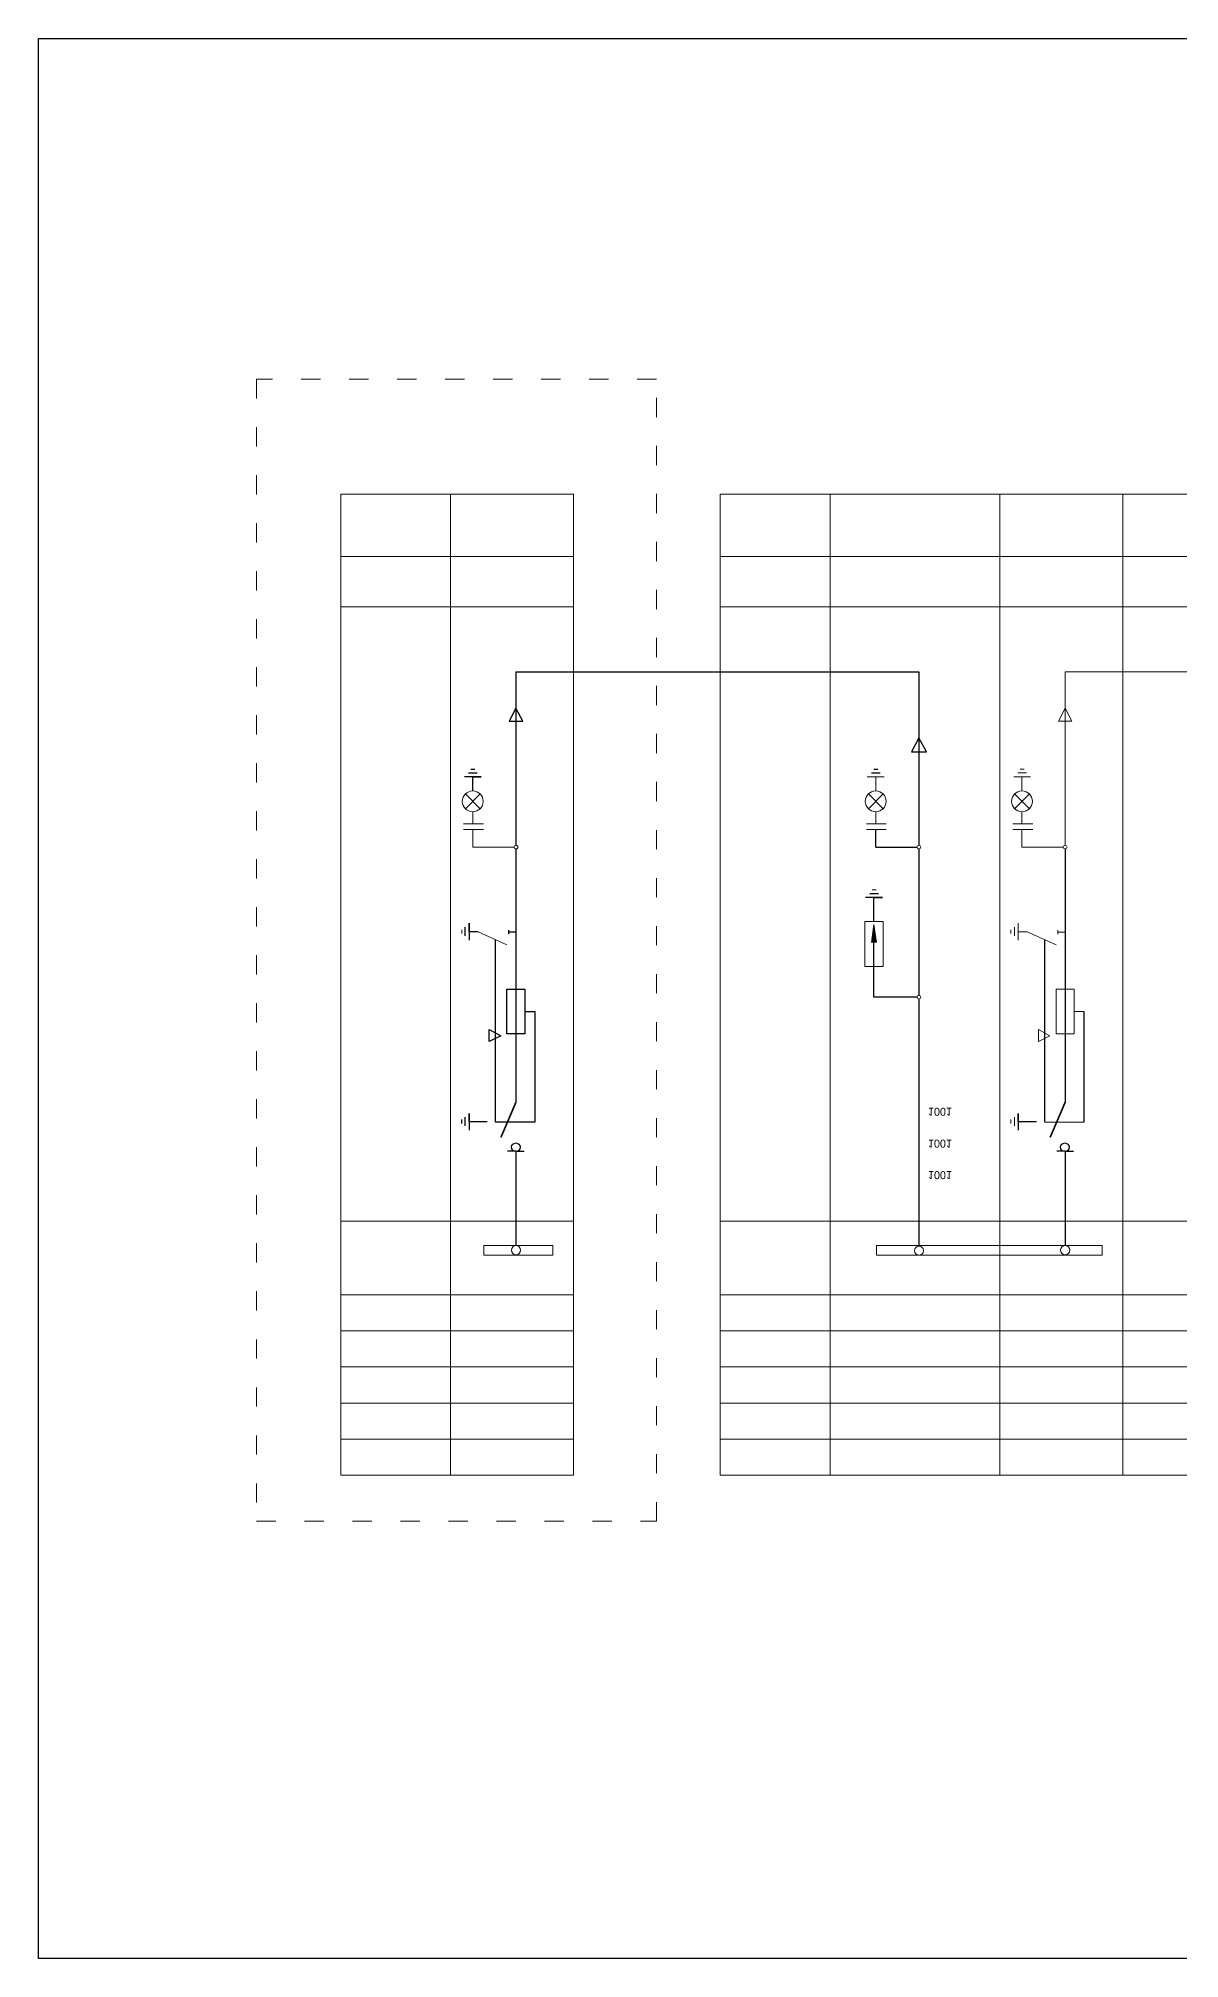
# Model space of a CAD drawing. Header units: millimetres. Extents: x 0 to 1800, y 0 to 1200.
# Drawn here: x 0 to 713, y 0 to 1200 of the extents above; entities that cross this region are included whole.
import ezdxf

# ---------------------------------------------------------------- set-up
doc = ezdxf.new("R2010")
doc.units = ezdxf.units.MM
doc.linetypes.add('ACAD_ISO03W100', pattern=[30, 12, -18])
doc.linetypes.add('DASHDOTX2', pattern=[2, 1, -0.5, 0, -0.5])
doc.layers.add('DTEXT', color=10, linetype='Continuous')

msp = doc.modelspace()

# ---------------------------------------------------------------- linework, layer by layer
at = {"extrusion": (0, -1e-16, -1)}
for p, q in [((0, 1200), (1800, 1200)), ((0, 0), (0, 1200)), ((1800, 0), (0, 0))]:
    msp.add_line(p, q, dxfattribs=at)
at = {"lineweight": 13}
for p, q in [((189, 915.1), (257.6, 915.1)), ((189, 302.1), (189, 915.1)), ((257.6, 302.1), (257.6, 915.1)), ((257.6, 915.1), (334.4, 915.1)), ((257.6, 302.1), (257.6, 915.1)), ((257.6, 302.1), (257.6, 915.1)), ((257.6, 302.1), (257.6, 915.1)), ((257.6, 302.1), (257.6, 915.1)), ((334.4, 302.1), (334.4, 915.1)), ((426.1, 915.1), (1710.5, 915.1)), ((426.1, 302.1), (426.1, 915.1)), ((494.7, 302.1), (494.7, 915.1)), ((494.7, 302.1), (494.7, 915.1)), ((494.7, 302.1), (494.7, 915.1)), ((494.7, 302.1), (494.7, 915.1)), ((600.8, 302.1), (600.8, 915.1)), ((677.6, 302.1), (677.6, 915.1)), ((189, 876.3), (257.6, 876.3)), ((257.6, 876.3), (334.4, 876.3)), ((426.1, 876.3), (1710.5, 876.3)), ((189, 844.8), (257.6, 844.8)), ((257.6, 844.8), (334.4, 844.8)), ((426.1, 844.8), (1381.1, 844.8)), ((641.6, 804.1), (755.2, 804.1)), ((641.6, 804.1), (641.6, 695.8)), ((641.6, 781.4), (637.4, 773.4)), ((645.8, 773.4), (641.6, 781.4)), ((637.4, 773.4), (645.8, 773.4)), ((528.4, 738.6), (517.9, 738.6)), ((523.2, 738.6), (528.4, 738.6)), ((523.2, 729.7), (523.2, 738.6)), ((619.9, 738.6), (609.4, 738.6)), ((612, 741.1), (617.4, 741.1)), ((613.5, 743.3), (615.9, 743.3)), ((614.6, 729.7), (614.6, 738.6)), ((614.6, 738.6), (619.9, 738.6)), ((271.4, 709.1), (271.4, 716.7)), ((523.2, 709.1), (523.2, 716.7)), ((614.6, 709.1), (614.6, 716.7)), ((271.4, 694.6), (271.4, 705.6)), ((614.6, 694.6), (614.6, 705.6)), ((271.4, 694.6), (297.2, 694.6)), ((614.6, 694.6), (640.4, 694.6)), ((521, 667.9), (523.4, 667.9)), ((264.5, 640.6), (264.5, 643)), ((264.5, 640.6), (264.5, 643)), ((607.7, 640.6), (607.7, 643)), ((607.7, 640.6), (607.7, 643)), ((609.9, 639.1), (609.9, 644.5)), ((612.3, 647), (612.3, 636.5)), ((612.3, 641.7), (612.3, 647)), ((617.9, 641.7), (612.3, 641.7)), ((637.1, 640.2), (637.1, 642.7)), ((641.3, 641.5), (637.2, 641.5)), ((647.2, 591.9), (653.3, 591.9)), ((624.9, 580.6), (632.1, 576.7)), ((624.9, 573.1), (624.9, 580.6)), ((632.1, 576.7), (624.9, 573.1)), ((607.7, 521.9), (607.7, 524.3)), ((607.7, 521.9), (607.7, 524.3)), ((609.9, 520.4), (609.9, 525.8)), ((653.3, 522.7), (628.8, 522.7)), ((189, 460.9), (257.6, 460.9)), ((257.6, 460.9), (334.4, 460.9)), ((426.1, 460.9), (1710.5, 460.9)), ((278.3, 445.7), (278.3, 439.5)), ((278.3, 445.7), (321.4, 445.7)), ((321.4, 439.5), (321.4, 445.7)), ((523.7, 445.7), (523.7, 439.5)), ((523.7, 445.7), (664.6, 445.7)), ((664.6, 439.5), (664.6, 445.7)), ((321.4, 439.5), (278.3, 439.5)), ((664.6, 439.5), (523.7, 439.5)), ((189, 414.9), (257.6, 414.9)), ((257.6, 414.9), (334.4, 414.9)), ((426.1, 414.9), (1710.5, 414.9)), ((189, 392.4), (257.6, 392.4)), ((257.6, 392.4), (334.4, 392.4)), ((426.1, 392.4), (1710.5, 392.4)), ((189, 369.8), (257.6, 369.8)), ((257.6, 369.8), (334.4, 369.8)), ((426.1, 369.8), (1710.5, 369.8)), ((189, 347.2), (257.6, 347.2)), ((257.6, 347.2), (334.4, 347.2)), ((426.1, 347.2), (1710.5, 347.2)), ((189, 324.7), (257.6, 324.7)), ((257.6, 324.7), (334.4, 324.7)), ((426.1, 324.7), (1710.5, 324.7)), ((189, 302.1), (257.6, 302.1)), ((257.6, 302.1), (334.4, 302.1)), ((426.1, 302.1), (1710.5, 302.1))]:
    msp.add_line(p, q, dxfattribs=at)
at = {"color": 6, "ltscale": 0.015}
for p, q in [((298.4, 804.1), (550.2, 804.1)), ((298.4, 804.1), (298.4, 695.8)), ((550.2, 804.1), (550.2, 695.8)), ((298.4, 781.4), (294.2, 773.4)), ((302.6, 773.4), (298.4, 781.4)), ((294.2, 773.4), (302.6, 773.4)), ((550.2, 763), (545.5, 754.1)), ((550.2, 763), (545.5, 754.1)), ((554.9, 754.1), (550.2, 763)), ((554.9, 754.1), (550.2, 763)), ((545.5, 754.1), (554.9, 754.1)), ((545.5, 754.1), (554.9, 754.1)), ((276.7, 738.6), (266.2, 738.6)), ((268.8, 741.1), (274.2, 741.1)), ((270.3, 743.3), (272.7, 743.3)), ((271.4, 729.7), (271.4, 738.6)), ((271.4, 738.6), (276.7, 738.6)), ((520.6, 741.1), (526, 741.1)), ((522, 743.3), (524.5, 743.3)), ((523.2, 694.6), (523.2, 705.6)), ((298.4, 693.5), (298.4, 535.2)), ((523.2, 694.6), (549, 694.6)), ((550.2, 693.5), (550.2, 602)), ((641.6, 693.5), (641.6, 535.2)), ((527.4, 663.2), (516.8, 663.2)), ((519.5, 665.7), (524.9, 665.7)), ((522.1, 663.2), (527.4, 663.2)), ((522.1, 648.2), (522.1, 663.2)), ((266.7, 639.1), (266.7, 644.5)), ((269.1, 647), (269.1, 636.5)), ((269.1, 641.7), (269.1, 647)), ((274.7, 641.7), (269.1, 641.7)), ((285.7, 522.7), (285.7, 636.8)), ((293.9, 640.2), (293.9, 642.7)), ((298.2, 641.5), (294, 641.5)), ((628.8, 522.7), (628.8, 636.8)), ((522.1, 600.8), (522.1, 634.8)), ((549, 600.8), (522.1, 600.8)), ((304, 591.9), (310.1, 591.9)), ((310.1, 591.9), (310.1, 522.7)), ((550.2, 599.7), (550.2, 445.3)), ((653.3, 591.9), (653.3, 522.7)), ((281.7, 580.6), (288.9, 576.7)), ((281.7, 573.1), (281.7, 580.6)), ((288.9, 576.7), (281.7, 573.1)), ((269.1, 528.2), (269.1, 517.7)), ((269.1, 523), (269.1, 528.2)), ((612.3, 528.2), (612.3, 517.7)), ((612.3, 523), (612.3, 528.2)), ((264.5, 521.9), (264.5, 524.3)), ((264.5, 521.9), (264.5, 524.3)), ((266.7, 520.4), (266.7, 525.8)), ((280.5, 523), (269.1, 523)), ((310.1, 522.7), (285.7, 522.7)), ((623.7, 523), (612.3, 523)), ((298.4, 504.5), (293.1, 504.5)), ((298.4, 504.5), (303.6, 504.5)), ((298.4, 504.3), (298.4, 445.6)), ((641.6, 504.5), (636.3, 504.5)), ((641.6, 504.5), (646.8, 504.5)), ((641.6, 504.3), (641.6, 445.6))]:
    msp.add_line(p, q, dxfattribs=at)
at = {"color": 1, "lineweight": 13}
for p, q in [((266.8, 727.8), (276, 718.6)), ((276, 727.8), (266.8, 718.6)), ((518.6, 727.8), (527.8, 718.6)), ((527.8, 727.8), (518.6, 718.6)), ((610, 727.8), (619.2, 718.6)), ((619.2, 727.8), (610, 718.6)), ((265.7, 709.1), (278.1, 709.1)), ((517.5, 709.1), (529.8, 709.1)), ((608.9, 709.1), (621.3, 709.1)), ((265.7, 705.6), (278.1, 705.6)), ((517.5, 705.6), (529.8, 705.6)), ((608.9, 705.6), (621.3, 705.6)), ((516.5, 648.2), (527.8, 648.2)), ((516.5, 620.1), (516.5, 648.2)), ((527.8, 648.2), (527.8, 620.1)), ((274.7, 641.7), (292.8, 633.5)), ((520.5, 635.3), (522.1, 646.3)), ((522.1, 646.3), (523.6, 635.3)), ((617.9, 641.7), (636, 633.5)), ((523.6, 635.3), (520.5, 635.3)), ((527.8, 620.1), (516.5, 620.1)), ((636, 605.8), (647.2, 605.8)), ((636, 578), (636, 605.8)), ((647.2, 605.8), (647.2, 578)), ((647.2, 578), (636, 578))]:
    msp.add_line(p, q, dxfattribs=at)
at = {"color": 1, "ltscale": 0.015}
for p, q in [((292.8, 605.8), (304, 605.8)), ((292.8, 578), (292.8, 605.8)), ((304, 605.8), (304, 578)), ((304, 578), (292.8, 578))]:
    msp.add_line(p, q, dxfattribs=at)
at = {"linetype": 'ACAD_ISO03W100', "lineweight": 13}
msp.add_lwpolyline([(136.3, 273.3), (386.2, 273.3), (386.2, 987), (136.3, 987)], close=True, dxfattribs=at)
at = {"color": 1, "lineweight": 50, "const_width": 1.04}
msp.add_lwpolyline([(298.4, 535.2), (289, 513.2)], dxfattribs=at)
at = {"color": 1, "lineweight": 13, "const_width": 1.04}
msp.add_lwpolyline([(641.6, 535.2), (632.2, 513.2)], dxfattribs=at)
at = {"color": 1, "lineweight": 13}
for centre in [(271.4, 723.2), (523.2, 723.2), (614.6, 723.2)]:
    msp.add_circle(centre, 6.51, dxfattribs=at)
at = {"lineweight": 13}
for centre, radius in [((298.4, 694.6), 1.17), ((550.2, 694.6), 1.17), ((641.6, 694.6), 1.17), ((550.2, 600.8), 1.17), ((298.4, 442.7), 2.87), ((550.2, 442.4), 2.87), ((641.6, 442.7), 2.87)]:
    msp.add_circle(centre, radius, dxfattribs=at)
at = {"color": 6, "ltscale": 0.015}
for centre in [(298.3, 507), (641.4, 507)]:
    msp.add_circle(centre, 2.7, dxfattribs=at)
at = {"color": 1, "linetype": 'DASHDOTX2', "lineweight": 13}
msp.add_solid([(520.5, 635.3), (523.6, 635.3), (522.1, 646.3)], dxfattribs=at)

# ---------------------------------------------------------------- texts
at = {"layer": 'DTEXT', "extrusion": (0, -1e-16, -1), "char_height": 5, "width": 40.508, "attachment_point": 1, "text_direction": (1, 0, 0)}
for insert in [(555.9, 526.7), (555.9, 506.8), (555.9, 487.1)]:
    msp.add_mtext('1001', dxfattribs=dict(at, insert=insert))

doc.saveas('drawing.dxf')
